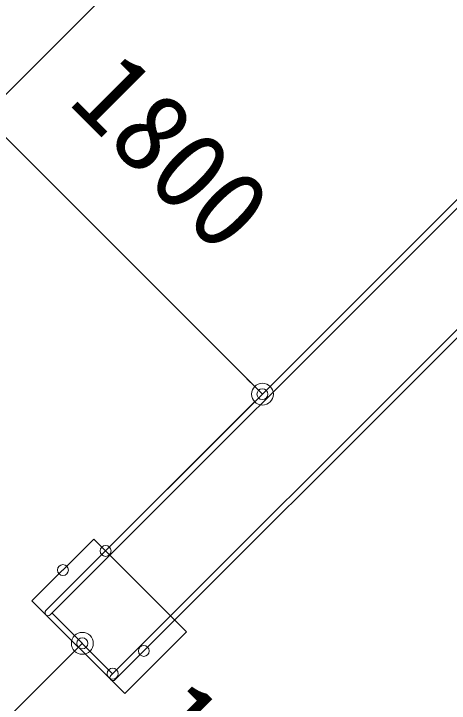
# Model space of a CAD drawing. Units: millimetres, scale not verified. Extents: x 0 to 420, y 0 to 297.
# Drawn here: x 190.93 to 200.89, y 232.08 to 247.85 of the extents above; entities that cross this region are included whole.
import ezdxf
from ezdxf.enums import TextEntityAlignment as Align

# ---------------------------------------------------------------- set-up
doc = ezdxf.new("R2010")
doc.units = ezdxf.units.MM
doc.header["$LTSCALE"] = 0.5
doc.header["$PDMODE"] = 32
doc.header["$PDSIZE"] = 0.25
doc.linetypes.add('USER2', pattern=[19.05, 12.7, -6.35])
doc.linetypes.add('USER3', pattern=[63.5, 31.75, -6.35, 6.35, -6.35, 6.35, -6.35])
doc.layers.add('LY_5', color=2, linetype='Continuous', lineweight=18)
doc.layers.add('LY_6', color=7, linetype='Continuous', lineweight=0)
doc.styles.add('ＭＳ ゴシック', font='')
doc.styles.get('ＭＳ ゴシック').set_extended_font_data('MS Gothic')

# ---------------------------------------------------------------- blocks, each defined once
blk = doc.blocks.new('-013-_DOTBLANK')
at = {"color": 7, "linetype": 'Continuous', "lineweight": 0}
blk.add_line((-0.5, 0), (-1, 0), dxfattribs=at)
blk.add_circle((0, 0), 0.5, dxfattribs=at)

msp = doc.modelspace()

# ---------------------------------------------------------------- linework, layer by layer
at = {"layer": 'LY_5', "color": 7, "linetype": 'USER3', "lineweight": 0}
msp.add_line((182.6469, 237.9032), (200.7084, 255.9647), dxfattribs=at)
at = {"layer": 'LY_5', "color": 7, "lineweight": 0}
for p, q in [((191.6668, 234.1952), (202.7003, 245.2287)), ((191.763, 234.0991), (202.7965, 245.1325)), ((193.1518, 232.7103), (204.1852, 243.7438)), ((193.2479, 232.6141), (204.2814, 243.6476)), ((193.1945, 232.7531), (191.8058, 234.1418))]:
    msp.add_line(p, q, dxfattribs=at)
at = {"layer": 'LY_5', "color": 7, "linetype": 'USER2', "lineweight": 0}
for p, q in [((192.7629, 235.8315), (191.3486, 234.4173)), ((194.8842, 233.7102), (192.7629, 235.8315)), ((191.3486, 234.4173), (193.47, 232.2959)), ((193.47, 232.2959), (194.8842, 233.7102))]:
    msp.add_line(p, q, dxfattribs=at)
at = {"layer": 'LY_5', "color": 7, "lineweight": 0}
for centre in [(191.7149, 234.1471), (193.1998, 232.6622)]:
    msp.add_arc(centre, 0.068, 135, 315, dxfattribs=at)
at = {"layer": 'LY_6'}
for p, q in [((190.2571, 245.5134), (196.621, 239.1494)), ((194.4472, 236.9756), (197.3282, 239.8565)), ((185.4291, 226.3764), (192.5002, 233.4475))]:
    msp.add_line(p, q, dxfattribs=at)
for p in [(196.621, 239.1494), (193.033, 235.5614), (192.0558, 235.1244), (192.0558, 235.1244), (192.5002, 233.4475), (193.907, 233.2732), (193.1945, 232.7531)]:
    msp.add_point(p, dxfattribs=at)

# ---------------------------------------------------------------- block references
at = {"layer": 'LY_6', "xscale": 0.5, "yscale": 0.5}
for p, rotation in [((196.621, 239.1494), 315), ((192.5002, 233.4475), 45)]:
    msp.add_blockref('-013-_DOTBLANK', p, dxfattribs=dict(at, rotation=rotation))

# ---------------------------------------------------------------- texts
at = {"layer": 'LY_6', "style": 'ＭＳ ゴシック'}
for p in [(191.7517, 245.433), (193.2803, 231.0714)]:
    msp.add_text('1800', height=1.833, rotation=315, dxfattribs=at).set_placement(p, align=Align.BOTTOM_LEFT)

doc.saveas('drawing.dxf')
